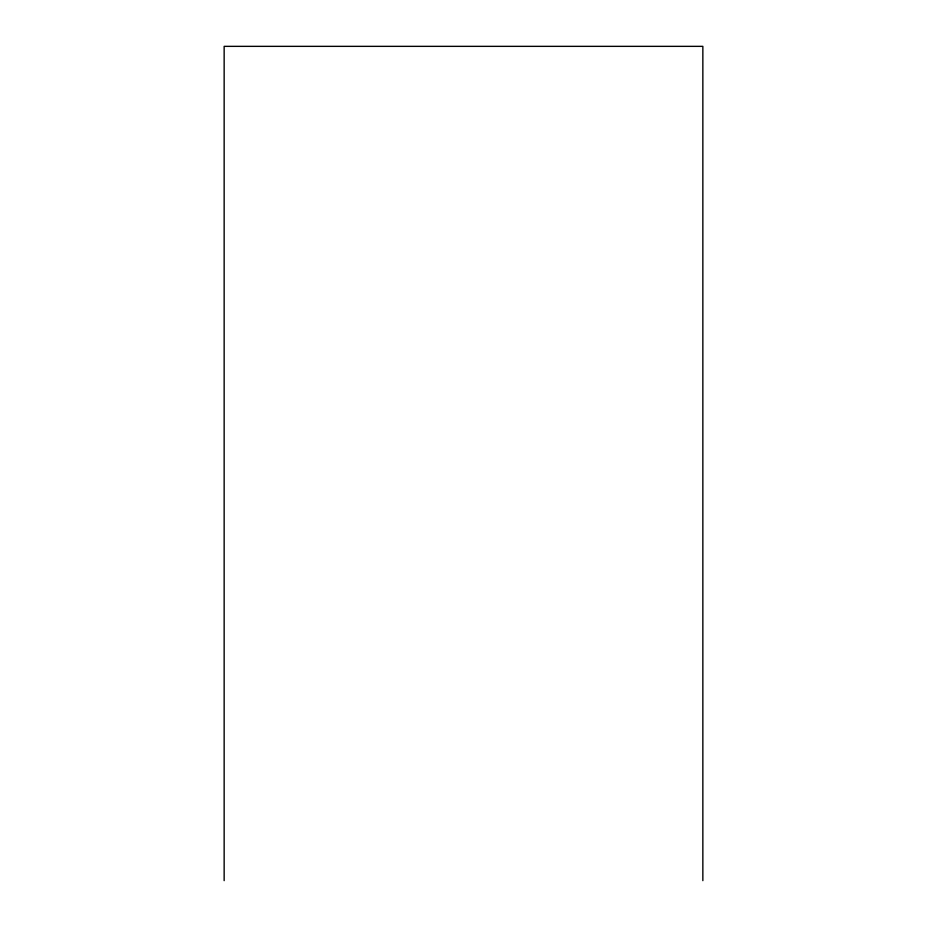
<?xml version="1.0" encoding="UTF-8"?>
<svg xmlns="http://www.w3.org/2000/svg" width="927" height="927" viewBox="0 0 927 927"><rect width="100%" height="100%" fill="white"/><g stroke="black" fill="none" stroke-linecap="round" stroke-linejoin="round"><path stroke-width="1.39" d="M702.851 880.65L702.851 46.35L224.149 46.35L224.149 880.65"/></g></svg>
